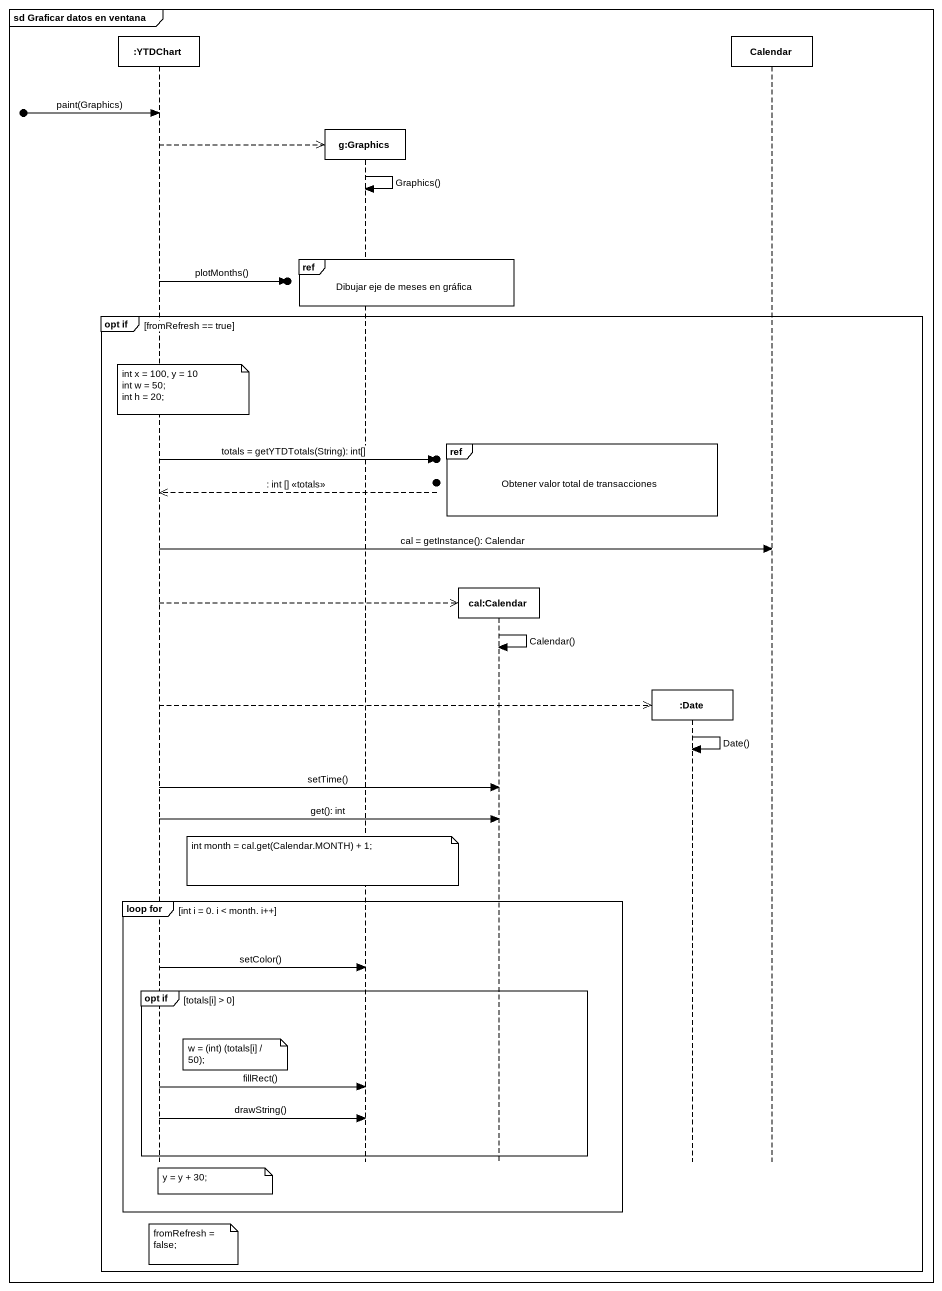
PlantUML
@startuml
mainframe sd Graficar datos en ventana
hide footbox
participant ":YTDChart" as YTDChart
participant "g:Graphics" as g_Graphics
participant "cal:Calendar" as cal_Calendar
participant ":Date" as Date
participant Calendar

[o-> YTDChart : paint(Graphics)
YTDChart -->> g_Graphics **
g_Graphics -> g_Graphics : Graphics()
ref over g_Graphics, cal_Calendar : Dibujar eje de meses en gráfica
YTDChart ->o] : plotMonths()
group opt if [fromRefresh == true]
  note over YTDChart
    int x = 100, y = 10
    int w = 50;
    int h = 20;
  end note
  ref over cal_Calendar, Date : Obtener valor total de transacciones
  YTDChart ->o] : totals = getYTDTotals(String): int[]
  YTDChart <<--o] : : int [] <<totals>>
  YTDChart -> Calendar : cal = getInstance(): Calendar
  YTDChart -->> cal_Calendar **
  cal_Calendar -> cal_Calendar : Calendar()
  YTDChart -->> Date **
  Date -> Date : Date()
  YTDChart -> cal_Calendar : setTime()
  YTDChart -> cal_Calendar : get(): int
  note over g_Graphics : int month = cal.get(Calendar.MONTH) + 1;
  group loop for [int i = 0. i < month. i++]
    YTDChart -> g_Graphics : setColor()
    group opt if [totals[i] > 0]
      note right of YTDChart : w = (int) (totals[i] / 50);
      YTDChart -> g_Graphics : fillRect()
      YTDChart -> g_Graphics : drawString()
    end
    note over YTDChart : y = y + 30;
  end
  note over YTDChart : fromRefresh = false;
end
@enduml
